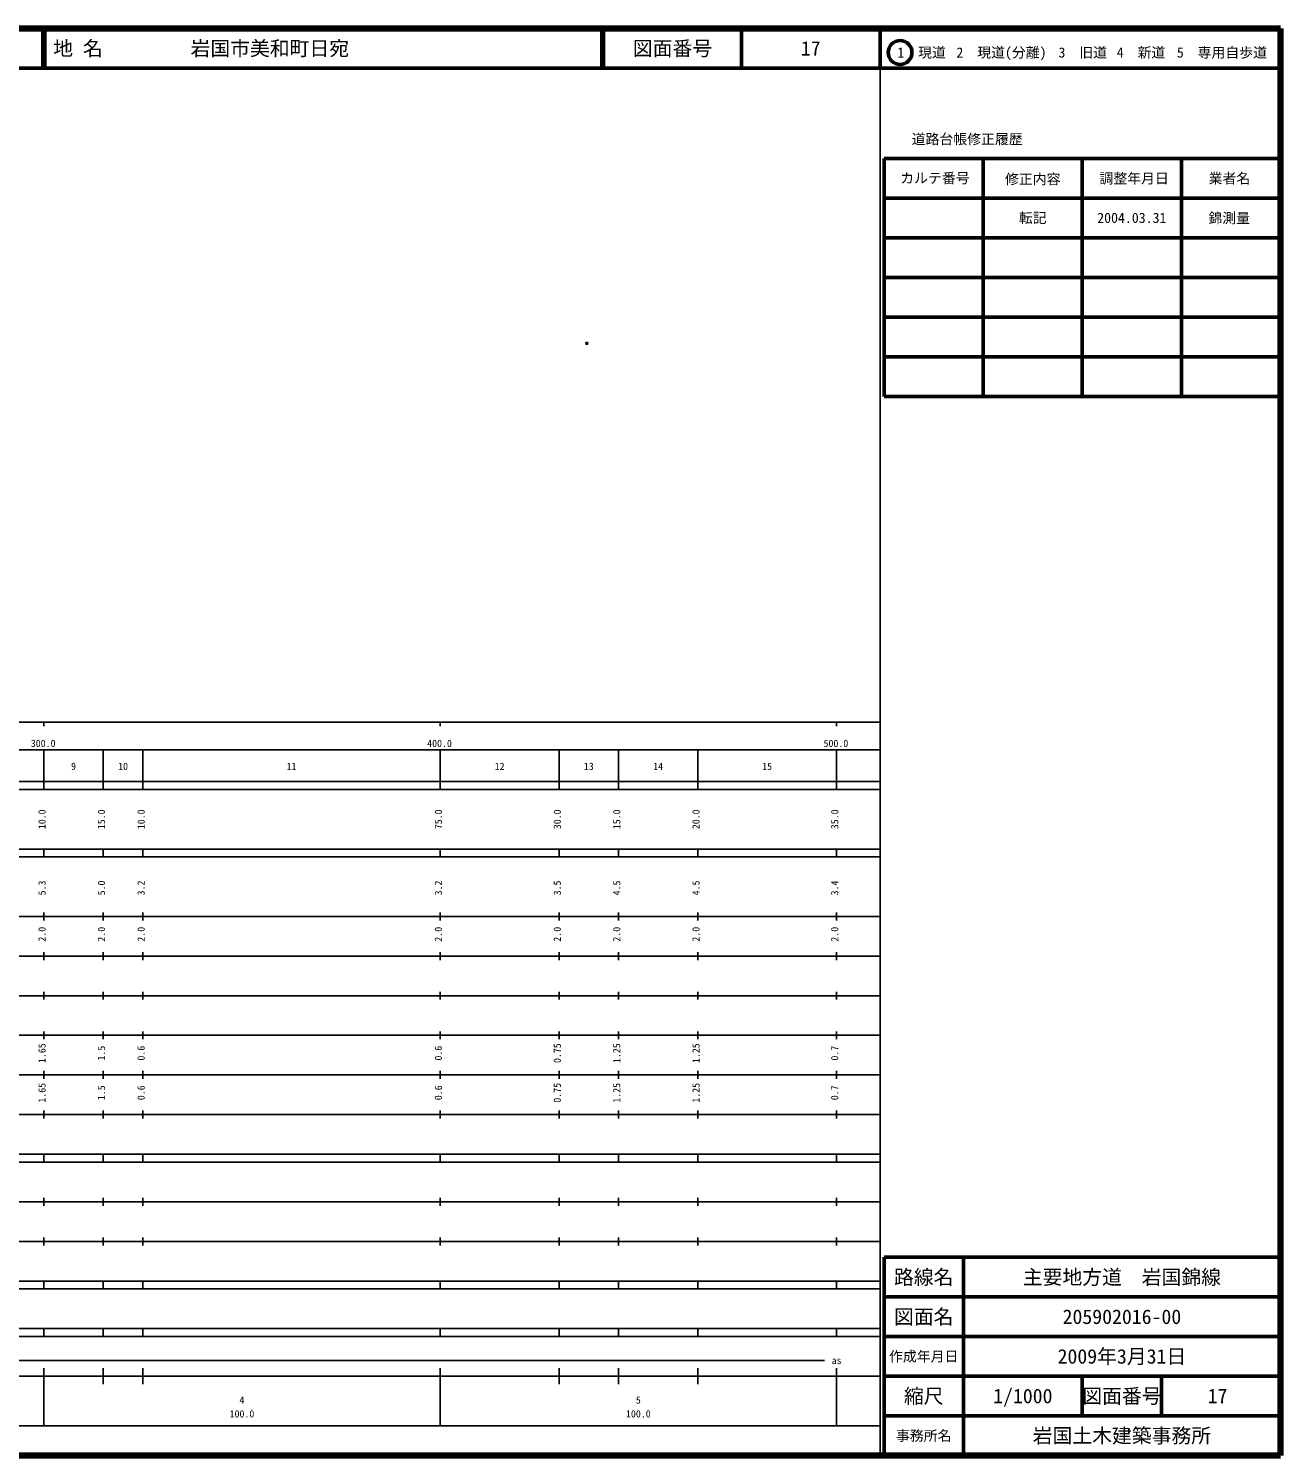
# Model space of a CAD drawing. Units: millimetres on the paper. Extents: x 40 to 680, y 20 to 380.
# Drawn here: x 364.2 to 680, y 20 to 380 of the extents above; entities that cross this region are included whole.
import ezdxf
from ezdxf.enums import TextEntityAlignment as Align

# ---------------------------------------------------------------- set-up
doc = ezdxf.new("R2010")
doc.units = ezdxf.units.MM
doc.header["$PDMODE"] = 32
doc.header["$PDSIZE"] = 0.5
doc.layers.add('M-OTRS', color=6, linetype='Continuous')
doc.layers.add('M-TTL-TXT', color=7, linetype='Continuous')
for name, color, linetype, lineweight in [('M-TTL', 2, 'Continuous', 140), ('M-TTL-BAND', 7, 'Continuous', 25), ('M-TTL-FRAM', 2, 'Continuous', 50), ('M-TTL-LINE', 7, 'Continuous', 50)]:
    doc.layers.add(name, color=color, linetype=linetype, lineweight=lineweight)
doc.styles.add('ＭＳ ゴシック', font='')
doc.styles.get('ＭＳ ゴシック').set_extended_font_data('MS Gothic')

msp = doc.modelspace()

# ---------------------------------------------------------------- linework, layer by layer
at = {"layer": 'M-OTRS'}
msp.add_point((504.988, 300.577), dxfattribs=at)
at = {"layer": 'M-TTL'}
for p, q in [((680, 380), (40, 380)), ((680, 20), (680, 380)), ((40, 20), (680, 20))]:
    msp.add_line(p, q, dxfattribs=at)
at = {"layer": 'M-TTL-BAND'}
for p, q in [((579, 20), (579, 370)), ((40, 205), (579, 205)), ((368, 205), (368, 204)), ((468, 205), (468, 204)), ((568, 205), (568, 204)), ((68, 198), (579, 198)), ((368, 188), (368, 198)), ((383, 188), (383, 198)), ((393, 188), (393, 198)), ((468, 188), (468, 198)), ((498, 188), (498, 198)), ((513, 188), (513, 198)), ((533, 188), (533, 198)), ((568, 188), (568, 198)), ((40, 190), (579, 190)), ((40, 188), (579, 188)), ((40, 173), (579, 173)), ((368, 171), (368, 173)), ((383, 171), (383, 173)), ((393, 171), (393, 173)), ((468, 171), (468, 173)), ((498, 171), (498, 173)), ((513, 171), (513, 173)), ((533, 171), (533, 173)), ((568, 171), (568, 173)), ((40, 171), (579, 171)), ((40, 156), (579, 156)), ((368, 155), (368, 157)), ((383, 155), (383, 157)), ((393, 155), (393, 157)), ((468, 155), (468, 157)), ((498, 155), (498, 157)), ((513, 155), (513, 157)), ((533, 155), (533, 157)), ((568, 155), (568, 157)), ((46, 146), (579, 146)), ((368, 145), (368, 147)), ((383, 145), (383, 147)), ((393, 145), (393, 147)), ((468, 145), (468, 147)), ((498, 145), (498, 147)), ((513, 145), (513, 147)), ((533, 145), (533, 147)), ((568, 145), (568, 147)), ((368, 135), (368, 137)), ((383, 135), (383, 137)), ((393, 135), (393, 137)), ((468, 135), (468, 137)), ((498, 135), (498, 137)), ((513, 135), (513, 137)), ((533, 135), (533, 137)), ((568, 135), (568, 137)), ((52, 136), (579, 136)), ((46, 126), (579, 126)), ((368, 125), (368, 127)), ((383, 125), (383, 127)), ((393, 125), (393, 127)), ((468, 125), (468, 127)), ((498, 125), (498, 127)), ((513, 125), (513, 127)), ((533, 125), (533, 127)), ((568, 125), (568, 127)), ((52, 116), (579, 116)), ((368, 115), (368, 117)), ((383, 115), (383, 117)), ((393, 115), (393, 117)), ((468, 115), (468, 117)), ((498, 115), (498, 117)), ((513, 115), (513, 117)), ((533, 115), (533, 117)), ((568, 115), (568, 117)), ((46, 106), (579, 106)), ((368, 105), (368, 107)), ((383, 105), (383, 107)), ((393, 105), (393, 107)), ((468, 105), (468, 107)), ((498, 105), (498, 107)), ((513, 105), (513, 107)), ((533, 105), (533, 107)), ((568, 105), (568, 107)), ((40, 96), (579, 96)), ((40, 94), (579, 94)), ((368, 94), (368, 96)), ((383, 94), (383, 96)), ((393, 94), (393, 96)), ((468, 94), (468, 96)), ((498, 94), (498, 96)), ((513, 94), (513, 96)), ((533, 94), (533, 96)), ((568, 94), (568, 96)), ((49, 84), (579, 84)), ((368, 83), (368, 85)), ((383, 83), (383, 85)), ((393, 83), (393, 85)), ((468, 83), (468, 85)), ((498, 83), (498, 85)), ((513, 83), (513, 85)), ((533, 83), (533, 85)), ((568, 83), (568, 85)), ((40, 74), (579, 74)), ((368, 73), (368, 75)), ((383, 73), (383, 75)), ((393, 73), (393, 75)), ((468, 73), (468, 75)), ((498, 73), (498, 75)), ((513, 73), (513, 75)), ((533, 73), (533, 75)), ((568, 73), (568, 75)), ((40, 64), (579, 64)), ((40, 62), (579, 62)), ((368, 62), (368, 64)), ((383, 62), (383, 64)), ((393, 62), (393, 64)), ((468, 62), (468, 64)), ((498, 62), (498, 64)), ((513, 62), (513, 64)), ((533, 62), (533, 64)), ((568, 62), (568, 64)), ((40, 52), (579, 52)), ((368, 50), (368, 52)), ((383, 50), (383, 52)), ((393, 50), (393, 52)), ((468, 50), (468, 52)), ((498, 50), (498, 52)), ((513, 50), (513, 52)), ((533, 50), (533, 52)), ((568, 50), (568, 52)), ((40, 50), (579, 50)), ((71, 44), (565, 44)), ((40, 40), (579, 40)), ((368, 27.5), (368, 42)), ((383, 38), (383, 42)), ((393, 38), (393, 42)), ((468, 27.5), (468, 42)), ((498, 38), (498, 42)), ((513, 38), (513, 42)), ((533, 38), (533, 42)), ((568, 27.5), (568, 42)), ((68, 27.5), (579, 27.5))]:
    msp.add_line(p, q, dxfattribs=at)
at = {"layer": 'M-TTL-FRAM'}
for p, q in [((580, 347.197), (580, 287.197)), ((580, 347.197), (680, 347.197)), ((580, 287.197), (680, 287.197)), ((680, 70), (580, 70)), ((580, 70), (580, 20))]:
    msp.add_line(p, q, dxfattribs=at)
at = {"layer": 'M-TTL-LINE'}
for p, q in [((367.75, 380), (367.75, 370)), ((368.25, 380), (368.25, 370)), ((508.747, 380), (508.747, 370)), ((509.247, 380), (509.247, 370)), ((543.997, 380), (543.997, 370)), ((579, 380), (579, 370)), ((40, 370), (680, 370)), ((605, 347.197), (605, 287.197)), ((630, 347.197), (630, 287.197)), ((655, 347.197), (655, 287.197)), ((580, 337.197), (680, 337.197)), ((580, 327.197), (680, 327.197)), ((580, 317.197), (680, 317.197)), ((580, 307.197), (680, 307.197)), ((580, 297.197), (680, 297.197)), ((600, 70), (600, 20)), ((680, 60), (580, 60)), ((680, 50), (580, 50)), ((680, 40), (580, 40)), ((630, 40), (630, 30)), ((650, 40), (650, 30)), ((680, 30), (580, 30))]:
    msp.add_line(p, q, dxfattribs=at)
msp.add_circle((584.031, 373.958), 3, dxfattribs=at)

# ---------------------------------------------------------------- texts
at = {"layer": 'M-TTL-BAND', "style": 'ＭＳ ゴシック'}
for s, p in [('300.0', (367.844, 198.195)), ('400.0', (467.844, 198.195)), ('500.0', (567.844, 198.195)), ('9', (375.5, 192.405)), ('10', (388, 192.405)), ('11', (430.5, 192.405)), ('12', (483, 192.405)), ('13', (505.5, 192.405)), ('14', (523, 192.405)), ('15', (550.5, 192.405)), ('as', (568, 42.5)), ('4', (418, 32.523)), ('5', (518, 32.523)), ('100.0', (418, 29.033)), ('100.0', (518, 29.033))]:
    msp.add_text(s, height=1.833, dxfattribs=at).set_placement(p, align=Align.BOTTOM_CENTER)
for s, p in [('10.0', (369, 180.5)), ('15.0', (384, 180.5)), ('10.0', (394, 180.5)), ('75.0', (469, 180.5)), ('30.0', (499, 180.5)), ('15.0', (514, 180.5)), ('20.0', (534, 180.5)), ('35.0', (569, 180.5)), ('5.3', (369, 163.174)), ('5.0', (384, 163.174)), ('3.2', (394, 163.174)), ('3.2', (469, 163.174)), ('3.5', (499, 163.174)), ('4.5', (514, 163.174)), ('4.5', (534, 163.174)), ('3.4', (569, 163.174)), ('2.0', (369, 151.5)), ('2.0', (384, 151.5)), ('2.0', (394, 151.5)), ('2.0', (469, 151.5)), ('2.0', (499, 151.5)), ('2.0', (514, 151.5)), ('2.0', (534, 151.5)), ('2.0', (569, 151.5)), ('1.65', (369, 121.5)), ('1.5', (384, 121.5)), ('0.6', (394, 121.5)), ('0.6', (469, 121.5)), ('0.75', (499, 121.5)), ('1.25', (514, 121.5)), ('1.25', (534, 121.5)), ('0.7', (569, 121.5)), ('1.65', (369, 111.5)), ('1.5', (384, 111.5)), ('0.6', (394, 111.5)), ('0.6', (469, 111.5)), ('0.75', (499, 111.5)), ('1.25', (514, 111.5)), ('1.25', (534, 111.5)), ('0.7', (569, 111.5))]:
    msp.add_text(s, height=1.833, rotation=90, dxfattribs=at).set_placement(p, align=Align.BOTTOM_CENTER)
at = {"layer": 'M-TTL-TXT', "style": 'ＭＳ ゴシック'}
for s, p in [('地 名', (370.38, 375)), ('岩国市美和町日宛', (405.024, 375))]:
    msp.add_text(s, height=3.666, dxfattribs=at).set_placement(p, align=Align.MIDDLE_LEFT)
for s, height, p in [('図面番号', 3.666, (526.622, 375)), ('17', 3.666, (561.497, 375)), ('1\u3000現道', 2.566, (589.448, 373.958)), ('2\u3000現道(分離)', 2.566, (609.619, 373.958)), ('3\u3000旧道', 2.566, (630.121, 373.958)), ('4\u3000新道', 2.566, (644.824, 373.958)), ('5\u3000専用自歩道', 2.566, (665.228, 373.958)), ('道路台帳修正履歴', 2.566, (600.968, 352.113)), ('カルテ番号', 2.566, (592.839, 342.277)), ('修正内容', 2.566, (617.509, 342.023)), ('調整年月日', 2.566, (643.089, 342.197)), ('業者名', 2.566, (667.134, 342.197)), ('転記', 2.566, (617.5, 332.245)), ('2004.03.31', 2.566, (642.5, 332.245)), ('錦測量', 2.566, (667.077, 332.189)), ('路線名', 3.666, (590, 65)), ('路線名', 3.666, (590, 65)), ('主要地方道\u3000岩国錦線', 3.666, (640, 65)), ('図面名', 3.666, (590, 55)), ('図面名', 3.666, (590, 55)), ('205902016-00', 3.666, (640, 55)), ('2009年3月31日', 3.666, (640, 45)), ('作成年月日', 2.566, (590, 45)), ('作成年月日', 2.566, (590, 45)), ('縮尺', 3.666, (590, 35)), ('縮尺', 3.666, (590, 35)), ('1/1000', 3.666, (615, 35)), ('図面番号', 3.666, (640, 35)), ('図面番号', 3.666, (640, 35)), ('17', 3.666, (664.125, 35)), ('事務所名', 2.566, (590, 25)), ('事務所名', 2.566, (590, 25)), ('岩国土木建築事務所', 3.666, (640, 25))]:
    msp.add_text(s, height=height, dxfattribs=at).set_placement(p, align=Align.MIDDLE_CENTER)

doc.saveas('drawing.dxf')
